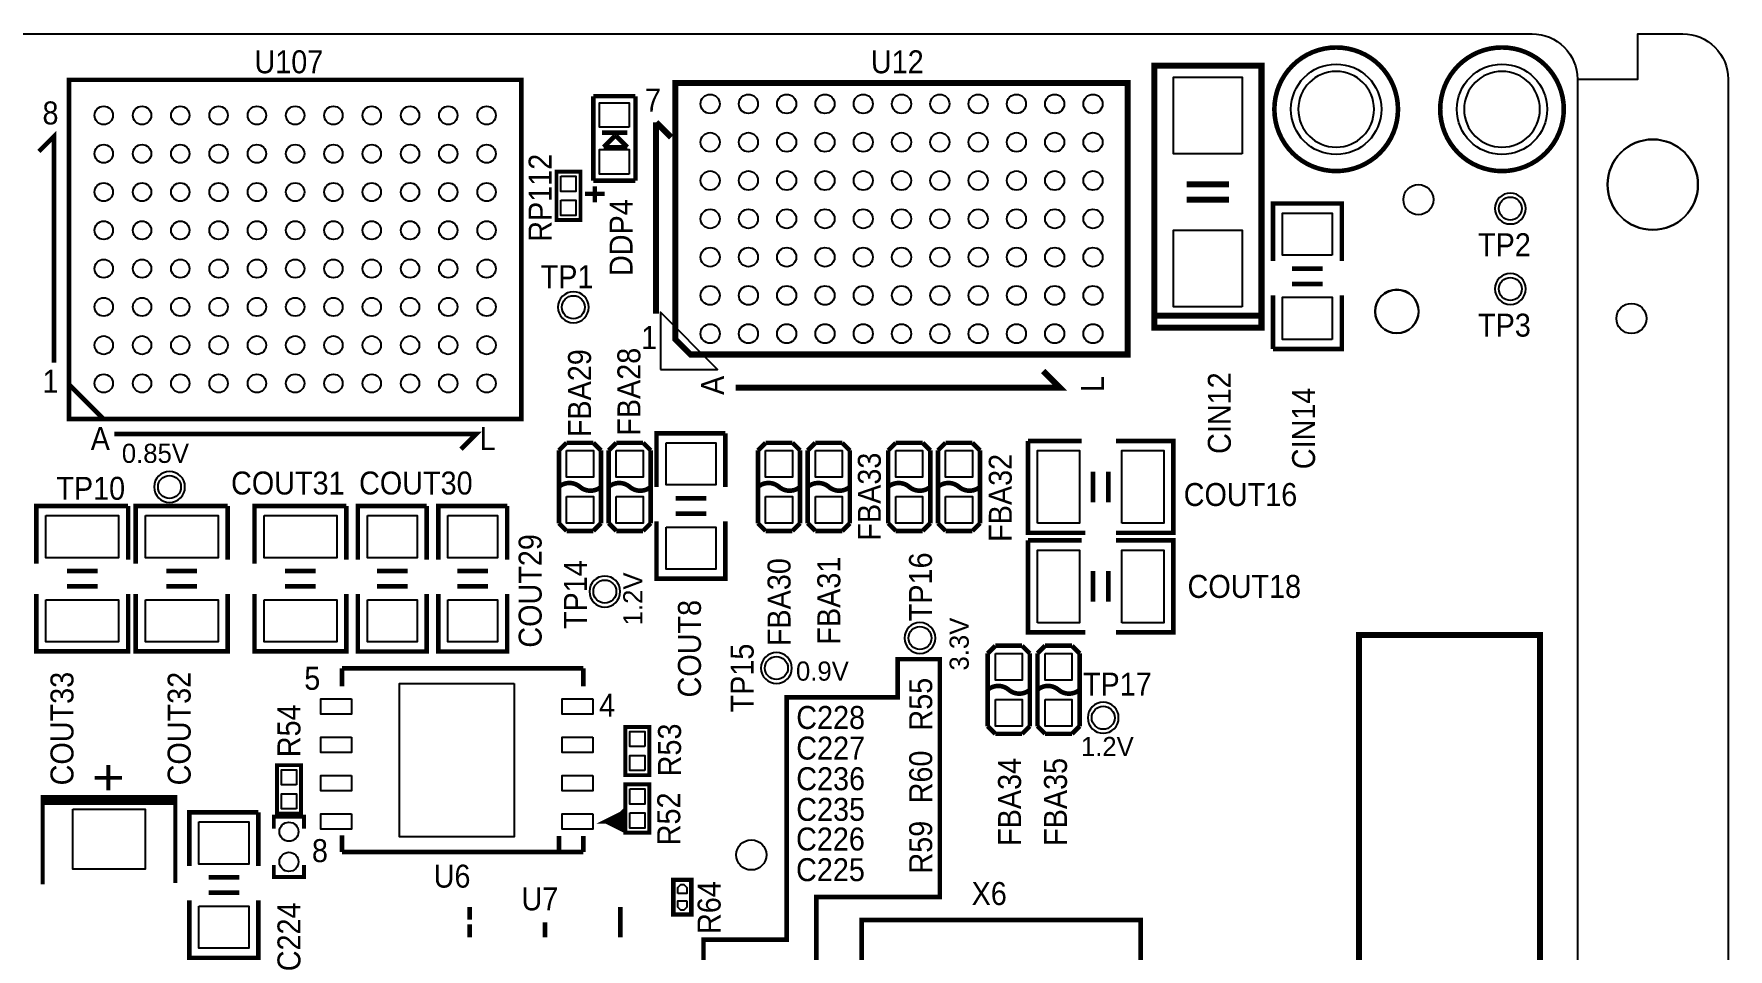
# Model space of a CAD drawing. Extents: x -5 to 120, y 0 to 85.
# Drawn here: x 63.8 to 120, y 54.6 to 85 of the extents above; entities that cross this region are included whole.
import ezdxf

# ---------------------------------------------------------------- set-up
doc = ezdxf.new("R2010")
doc.units = 0
for name, color, linetype in [('BG_DRILLHOLE', 85, 'CONTINUOUS'), ('BG_OUTLINE', 254, 'CONTINUOUS'), ('BG_SILKSCREEN_TOP', 7, 'CONTINUOUS'), ('PG_SILKSCREEN_TOP', 7, 'CONTINUOUS'), ('PIN_TOP', 96, 'CONTINUOUS'), ('RD_SILKSCREEN_TOP', 7, 'CONTINUOUS')]:
    doc.layers.add(name, color=color, linetype=linetype)

msp = doc.modelspace()

# ---------------------------------------------------------------- linework, layer by layer
at = {"layer": 'BG_DRILLHOLE'}
for points in [[(108.256832, 82.499454, 1), (105.742232, 82.499454, 1)], [(113.756694, 82.499454, 1), (111.242094, 82.499454, 1)], [(119.000016, 80.000094, 1), (116.000276, 80.000094, 1)], [(109.736382, 75.795124, 1), (108.288582, 75.795124, 1)]]:
    msp.add_lwpolyline(points, format="xyb", close=True, dxfattribs=at)
at = {"layer": 'BG_OUTLINE'}
for points in [[(0, 1.500124), (0, 83.49996, -0.414214), (1.500124, 85.000084), (113.4999, 85.000084, -0.414214), (115.000024, 83.49996), (115.000024, 1.500124, -0.414214), (113.4999, 0), (1.500124, 0, -0.414214), (0, 1.500124)], [(115.000024, 83.49996), (117.00002, 83.49996), (117.00002, 85.000084), (118.49989, 85.000084, -0.414214), (120.000014, 83.49996), (120.000014, 1.500124, -0.414214), (118.49989, 0), (117.00002, 0), (117.00002, 1.500124), (115.000024, 1.500124)]]:
    msp.add_lwpolyline(points, format="xyb", dxfattribs=at)
at = {"layer": 'BG_SILKSCREEN_TOP', "const_width": 0.1524}
msp.add_lwpolyline([(89.408, 62.992), (88.773, 62.992), (88.773, 54.95544), (86.01456, 54.95544), (86.01456, 49.05502), (87.37346, 49.05502), (87.37346, 50.23866), (88.58758, 50.23866), (88.58758, 54.13248), (89.75344, 54.13248), (89.75344, 56.37784), (93.853, 56.37784), (93.853, 64.262), (92.456, 64.262), (92.456, 62.992), (89.408, 62.992)], dxfattribs=at)
at = {"layer": 'PG_SILKSCREEN_TOP', "const_width": 0.1524}
for points in [[(109.049566, 82.499454, 1), (104.949498, 82.499454, 1), (109.049566, 82.499454)], [(114.549428, 82.499454, 1), (110.44936, 82.499454, 1), (114.549428, 82.499454)], [(81.2165, 69.977, -0.366409), (81.915254, 69.977)], [(81.915254, 69.977), (81.915, 69.977, 0.366409), (82.613754, 69.977)], [(82.8675, 69.977, -0.366409), (83.566254, 69.977)], [(83.566254, 69.977), (83.566, 69.977, 0.366409), (84.264754, 69.977)], [(87.8205, 69.977, -0.366409), (88.519254, 69.977)], [(88.519254, 69.977), (88.519, 69.977, 0.366409), (89.217754, 69.977)], [(89.4715, 69.977, -0.366409), (90.170254, 69.977)], [(90.170254, 69.977), (90.17, 69.977, 0.366409), (90.868754, 69.977)], [(92.1385, 69.977, -0.366409), (92.837254, 69.977)], [(92.837254, 69.977), (92.837, 69.977, 0.366409), (93.535754, 69.977)], [(93.7895, 69.977, -0.366409), (94.488254, 69.977)], [(94.488254, 69.977), (94.488, 69.977, 0.366409), (95.186754, 69.977)], [(95.4405, 63.246, -0.366409), (96.139254, 63.246)], [(96.139254, 63.246), (96.139, 63.246, 0.366409), (96.837754, 63.246)], [(97.0915, 63.246, -0.366409), (97.790254, 63.246)], [(97.790254, 63.246), (97.79, 63.246, 0.366409), (98.488754, 63.246)]]:
    msp.add_lwpolyline(points, format="xyb", dxfattribs=at)
at = {"layer": 'PG_SILKSCREEN_TOP'}
for points, const_width in [([(100.965, 75.438), (100.965, 83.947), (104.521, 83.947), (104.521, 75.25512), (100.965, 75.25512), (100.965, 75.438)], 0.2032), ([(64.968882, 72.225916), (79.969106, 72.225916), (79.969106, 83.476084), (64.968882, 83.476084), (64.968882, 72.225916)], 0.1524), ([(85.83295, 83.367118), (100.083112, 83.367118), (100.083112, 74.366882), (85.583014, 74.366882), (85.082888, 74.867008), (85.082888, 83.367118), (85.83295, 83.367118)], 0.199898), ([(82.357976, 82.933794), (82.357976, 80.133952)], 0.1524), ([(83.758024, 82.933794), (82.357976, 82.933794)], 0.1524), ([(83.758024, 80.133952), (83.758024, 82.933794)], 0.1524), ([(84.44103, 82.066892), (84.940902, 81.56702)], 0.199898), ([(84.44103, 75.716892), (84.44103, 82.066892)], 0.199898), ([(64.46901, 74.100944), (64.46901, 81.601056), (63.968884, 81.10093)], 0.1524), ([(82.6516, 81.723992), (83.4898, 81.723992)], 0.1524), ([(83.0834, 81.622392), (82.7024, 81.241392)], 0.1524), ([(83.1088, 81.622392), (83.0834, 81.622392)], 0.1524), ([(83.4898, 81.241392), (83.1088, 81.622392)], 0.1524), ([(82.7024, 81.241392), (83.4898, 81.241392)], 0.1524), ([(81.13522, 78.8289), (81.93278, 78.8289), (81.93278, 80.4291), (81.13522, 80.4291), (81.13522, 78.8289)], 0.127), ([(82.357976, 80.133952), (83.758024, 80.133952)], 0.1524), ([(82.4103, 79.41564), (82.4103, 79.94904)], 0.1524), ([(102.042976, 80.005936), (103.443024, 80.005936)], 0.199898), ([(82.0801, 79.69504), (82.7405, 79.69504)], 0.1524), ([(102.042976, 79.506064), (103.443024, 79.506064)], 0.199898), ([(104.902, 77.47), (104.902, 79.375), (107.188, 79.375), (107.188, 77.47)], 0.1524), ([(105.537, 77.216), (106.553, 77.216)], 0.1524), ([(105.537, 76.708), (106.553, 76.708)], 0.1524), ([(107.188, 76.327), (107.188, 74.549), (104.902, 74.549)], 0.1524), ([(104.902, 74.549), (104.902, 76.327)], 0.1524), ([(100.965, 75.65644), (104.521, 75.65644)], 0.2032), ([(87.082884, 73.267062), (97.832926, 73.267062), (97.283016, 73.816972)], 0.199898), ([(64.968882, 73.368916), (66.111882, 72.225916)], 0.1524), ([(66.469006, 71.726044), (78.468982, 71.726044), (77.96911, 71.225918)], 0.1524), ([(81.4705, 71.4375), (81.2165, 71.1835)], 0.1524), ([(82.3595, 71.4375), (81.4705, 71.4375)], 0.1524), ([(82.6135, 71.1835), (82.3595, 71.4375)], 0.1524), ([(83.1215, 71.4375), (82.8675, 71.1835)], 0.1524), ([(84.0105, 71.4375), (83.1215, 71.4375)], 0.1524), ([(84.2645, 71.1835), (84.0105, 71.4375)], 0.1524), ([(84.455, 69.977), (84.455, 71.755), (86.741, 71.755)], 0.1524), ([(86.741, 71.755), (86.741, 69.977)], 0.1524), ([(88.0745, 71.4375), (87.8205, 71.1835)], 0.1524), ([(88.9635, 71.4375), (88.0745, 71.4375)], 0.1524), ([(89.2175, 71.1835), (88.9635, 71.4375)], 0.1524), ([(89.7255, 71.4375), (89.4715, 71.1835)], 0.1524), ([(90.6145, 71.4375), (89.7255, 71.4375)], 0.1524), ([(90.8685, 71.1835), (90.6145, 71.4375)], 0.1524), ([(92.3925, 71.4375), (92.1385, 71.1835)], 0.1524), ([(93.2815, 71.4375), (92.3925, 71.4375)], 0.1524), ([(93.5355, 71.1835), (93.2815, 71.4375)], 0.1524), ([(94.0435, 71.4375), (93.7895, 71.1835)], 0.1524), ([(94.9325, 71.4375), (94.0435, 71.4375)], 0.1524), ([(95.1865, 71.1835), (94.9325, 71.4375)], 0.1524), ([(98.682048, 68.453), (96.777048, 68.453), (96.777048, 71.501)], 0.1524), ([(96.777048, 71.501), (98.552, 71.501)], 0.1524), ([(99.691952, 71.501), (101.596952, 71.501), (101.596952, 68.453), (99.691952, 68.453)], 0.1524), ([(81.2165, 71.1835), (81.2165, 68.7705)], 0.1524), ([(82.6135, 68.7705), (82.6135, 71.1835)], 0.1524), ([(82.8675, 71.1835), (82.8675, 68.7705)], 0.1524), ([(84.2645, 68.7705), (84.2645, 71.1835)], 0.1524), ([(87.8205, 71.1835), (87.8205, 68.7705)], 0.1524), ([(89.2175, 68.7705), (89.2175, 71.1835)], 0.1524), ([(89.4715, 71.1835), (89.4715, 68.7705)], 0.1524), ([(90.8685, 68.7705), (90.8685, 71.1835)], 0.1524), ([(92.1385, 71.1835), (92.1385, 68.7705)], 0.1524), ([(93.5355, 68.7705), (93.5355, 71.1835)], 0.1524), ([(93.7895, 71.1835), (93.7895, 68.7705)], 0.1524), ([(95.1865, 68.7705), (95.1865, 71.1835)], 0.1524), ([(98.933, 70.485), (98.933, 69.469)], 0.1524), ([(99.441, 70.485), (99.441, 69.469)], 0.1524), ([(63.881, 67.433952), (63.881, 69.338952), (66.929, 69.338952)], 0.1524), ([(66.929, 69.338952), (66.929, 67.564)], 0.1524), ([(67.183, 67.433952), (67.183, 69.338952), (70.231, 69.338952)], 0.1524), ([(70.231, 69.338952), (70.231, 67.564)], 0.1524), ([(71.12, 67.433952), (71.12, 69.338952), (74.168, 69.338952)], 0.1524), ([(74.168, 69.338952), (74.168, 67.564)], 0.1524), ([(74.549, 67.564), (74.549, 69.342), (76.835, 69.342)], 0.1524), ([(76.835, 69.342), (76.835, 67.564)], 0.1524), ([(77.216, 67.564), (77.216, 69.342), (79.502, 69.342)], 0.1524), ([(79.502, 69.342), (79.502, 67.564)], 0.1524), ([(86.106, 69.596), (85.09, 69.596)], 0.1524), ([(86.106, 69.088), (85.09, 69.088)], 0.1524), ([(81.2165, 68.7705), (81.4705, 68.5165)], 0.1524), ([(81.4705, 68.5165), (82.3595, 68.5165)], 0.1524), ([(82.3595, 68.5165), (82.6135, 68.7705)], 0.1524), ([(82.8675, 68.7705), (83.1215, 68.5165)], 0.1524), ([(83.1215, 68.5165), (84.0105, 68.5165)], 0.1524), ([(84.0105, 68.5165), (84.2645, 68.7705)], 0.1524), ([(86.741, 68.834), (86.741, 66.929), (84.455, 66.929), (84.455, 68.834)], 0.1524), ([(87.8205, 68.7705), (88.0745, 68.5165)], 0.1524), ([(88.0745, 68.5165), (88.9635, 68.5165)], 0.1524), ([(88.9635, 68.5165), (89.2175, 68.7705)], 0.1524), ([(89.4715, 68.7705), (89.7255, 68.5165)], 0.1524), ([(89.7255, 68.5165), (90.6145, 68.5165)], 0.1524), ([(90.6145, 68.5165), (90.8685, 68.7705)], 0.1524), ([(92.1385, 68.7705), (92.3925, 68.5165)], 0.1524), ([(92.3925, 68.5165), (93.2815, 68.5165)], 0.1524), ([(93.2815, 68.5165), (93.5355, 68.7705)], 0.1524), ([(93.7895, 68.7705), (94.0435, 68.5165)], 0.1524), ([(94.0435, 68.5165), (94.9325, 68.5165)], 0.1524), ([(94.9325, 68.5165), (95.1865, 68.7705)], 0.1524), ([(98.682048, 65.151), (96.777048, 65.151), (96.777048, 68.199)], 0.1524), ([(96.777048, 68.199), (98.552, 68.199)], 0.1524), ([(99.691952, 68.199), (101.596952, 68.199), (101.596952, 65.151), (99.691952, 65.151)], 0.1524), ([(65.913, 67.183), (64.897, 67.183)], 0.1524), ([(69.215, 67.183), (68.199, 67.183)], 0.1524), ([(73.152, 67.183), (72.136, 67.183)], 0.1524), ([(76.2, 67.183), (75.184, 67.183)], 0.1524), ([(78.867, 67.183), (77.851, 67.183)], 0.1524), ([(98.933, 67.183), (98.933, 66.167)], 0.1524), ([(99.441, 67.183), (99.441, 66.167)], 0.1524), ([(66.929, 66.424048), (66.929, 64.519048), (63.881, 64.519048), (63.881, 66.424048)], 0.1524), ([(65.913, 66.675), (64.897, 66.675)], 0.1524), ([(70.231, 66.424048), (70.231, 64.519048), (67.183, 64.519048), (67.183, 66.424048)], 0.1524), ([(69.215, 66.675), (68.199, 66.675)], 0.1524), ([(74.168, 66.424048), (74.168, 64.519048), (71.12, 64.519048), (71.12, 66.424048)], 0.1524), ([(73.152, 66.675), (72.136, 66.675)], 0.1524), ([(76.835, 66.421), (76.835, 64.516), (74.549, 64.516), (74.549, 66.421)], 0.1524), ([(76.2, 66.675), (75.184, 66.675)], 0.1524), ([(79.502, 66.421), (79.502, 64.516), (77.216, 64.516), (77.216, 66.421)], 0.1524), ([(78.867, 66.675), (77.851, 66.675)], 0.1524), ([(95.6945, 64.7065), (95.4405, 64.4525)], 0.1524), ([(96.5835, 64.7065), (95.6945, 64.7065)], 0.1524), ([(96.8375, 64.4525), (96.5835, 64.7065)], 0.1524), ([(97.3455, 64.7065), (97.0915, 64.4525)], 0.1524), ([(98.2345, 64.7065), (97.3455, 64.7065)], 0.1524), ([(98.4885, 64.4525), (98.2345, 64.7065)], 0.1524), ([(107.759246, 23.063962), (107.759246, 65.063878), (113.759234, 65.063878), (113.759234, 23.063962), (107.759246, 23.063962)], 0.2032), ([(95.4405, 64.4525), (95.4405, 62.0395)], 0.1524), ([(96.8375, 62.0395), (96.8375, 64.4525)], 0.1524), ([(97.0915, 64.4525), (97.0915, 62.0395)], 0.1524), ([(98.4885, 62.0395), (98.4885, 64.4525)], 0.1524), ([(74.022458, 63.95847), (74.022458, 63.36157)], 0.1524), ([(82.023458, 63.95847), (74.022458, 63.95847)], 0.1524), ([(82.023458, 63.36157), (82.023458, 63.95847)], 0.1524), ([(84.21878, 62.0141), (83.42122, 62.0141), (83.42122, 60.4139), (84.21878, 60.4139), (84.21878, 62.0141)], 0.127), ([(95.4405, 62.0395), (95.6945, 61.7855)], 0.1524), ([(95.6945, 61.7855), (96.5835, 61.7855)], 0.1524), ([(96.5835, 61.7855), (96.8375, 62.0395)], 0.1524), ([(97.0915, 62.0395), (97.3455, 61.7855)], 0.1524), ([(97.3455, 61.7855), (98.2345, 61.7855)], 0.1524), ([(98.2345, 61.7855), (98.4885, 62.0395)], 0.1524), ([(72.66178, 60.7441), (71.86422, 60.7441), (71.86422, 59.1439), (72.66178, 59.1439), (72.66178, 60.7441)], 0.127), ([(83.42122, 58.5089), (84.21878, 58.5089), (84.21878, 60.1091), (83.42122, 60.1091), (83.42122, 58.5089)], 0.127), ([(68.49364, 56.84266), (68.49364, 59.69254), (64.09436, 59.69254), (64.09436, 56.79186)], 0.127), ([(68.44284, 59.59348), (64.09436, 59.59348), (64.09436, 59.49188), (68.49364, 59.49188)], 0.127), ([(68.961, 57.404), (68.961, 59.182), (71.247, 59.182)], 0.1524), ([(71.247, 59.182), (71.247, 57.404)], 0.1524), ([(72.763126, 58.638948), (72.763126, 59.038998), (71.762874, 59.038998), (71.762874, 58.638948)], 0.127), ([(82.782918, 58.88355), (83.283298, 58.63463), (83.283298, 59.13247), (82.782918, 58.88355), (83.283298, 58.88355), (83.283298, 59.13247), (83.031838, 58.88355), (83.283298, 58.63463)], 0.1524), ([(74.022458, 57.86247), (74.022458, 58.42127)], 0.1524), ([(81.223358, 58.39587), (81.223358, 57.86247)], 0.1524), ([(82.023458, 58.39587), (82.023458, 57.86247)], 0.1524), ([(82.023458, 57.86247), (74.022458, 57.86247)], 0.1524), ([(72.763126, 57.439052), (72.763126, 57.039002), (71.762874, 57.039002), (71.762874, 57.439052)], 0.127), ([(70.612, 57.023), (69.596, 57.023)], 0.1524), ([(85.610954, 56.941974), (85.610954, 55.791862), (85.011006, 55.791862), (85.011006, 56.941974), (85.610954, 56.941974)], 0.150114), ([(71.247, 56.261), (71.247, 54.356), (68.961, 54.356), (68.961, 56.261)], 0.1524), ([(70.612, 56.515), (69.596, 56.515)], 0.1524), ([(78.25359, 55.62092), (78.25359, 56.037734)], 0.1524), ([(83.25358, 55.037736), (83.25358, 56.037734)], 0.1524), ([(91.259914, 52.512722), (91.259914, 55.612792), (100.510086, 55.612792), (100.510086, 52.4129)], 0.1524), ([(78.25359, 55.037736), (78.25359, 55.46852)], 0.1524), ([(80.753712, 55.037736), (80.753712, 55.537862)], 0.1524)]:
    msp.add_lwpolyline(points, dxfattribs=dict(at, const_width=const_width))
for points in [[(113.28908, 79.208376, 1), (112.26292, 79.208376, 1), (113.28908, 79.208376)], [(113.28908, 76.541376, 1), (112.26292, 76.541376, 1), (113.28908, 76.541376)], [(82.210148, 75.934316, 1), (81.183988, 75.934316, 1), (82.210148, 75.934316)], [(68.814442, 69.973952, 1), (67.788282, 69.973952, 1), (68.814442, 69.973952)], [(83.253834, 66.50482, 1), (82.227674, 66.50482, 1), (83.253834, 66.50482)], [(93.705426, 64.963548, 1), (92.679266, 64.963548, 1), (93.705426, 64.963548)], [(88.94699, 63.96736, 1), (87.92083, 63.96736, 1), (88.94699, 63.96736)], [(99.784662, 62.318392, 1), (98.758502, 62.318392, 1), (99.784662, 62.318392)]]:
    msp.add_lwpolyline(points, format="xyb", dxfattribs=at)
msp.add_lwpolyline([(84.583016, 73.86701), (86.482936, 73.86701), (84.583016, 75.76693)], close=True, dxfattribs=at)
at = {"layer": 'PIN_TOP'}
for points in [[(103.886, 81.026), (101.6, 81.026), (101.6, 83.566), (103.886, 83.566)], [(83.5533, 81.902554), (82.5627, 81.902554), (82.5627, 82.715354), (83.5533, 82.715354)], [(83.5533, 80.352392), (82.5627, 80.352392), (82.5627, 81.165192), (83.5533, 81.165192)], [(81.28381, 80.27797), (81.78419, 80.27797), (81.78419, 79.77759), (81.28381, 79.77759)], [(81.28381, 79.48041), (81.78419, 79.48041), (81.78419, 78.98003), (81.28381, 78.98003)], [(106.8705, 77.6605), (105.2195, 77.6605), (105.2195, 79.0575), (106.8705, 79.0575)], [(103.886, 75.946), (101.6, 75.946), (101.6, 78.486), (103.886, 78.486)], [(106.8705, 74.8665), (105.2195, 74.8665), (105.2195, 76.2635), (106.8705, 76.2635)], [(84.7725, 71.4375), (86.4235, 71.4375), (86.4235, 70.0405), (84.7725, 70.0405)], [(81.4705, 71.1835), (82.3595, 71.1835), (82.3595, 70.2945), (81.4705, 70.2945)], [(83.1215, 71.1835), (84.0105, 71.1835), (84.0105, 70.2945), (83.1215, 70.2945)], [(88.0745, 71.1835), (88.9635, 71.1835), (88.9635, 70.2945), (88.0745, 70.2945)], [(89.7255, 71.1835), (90.6145, 71.1835), (90.6145, 70.2945), (89.7255, 70.2945)], [(92.3925, 71.1835), (93.2815, 71.1835), (93.2815, 70.2945), (92.3925, 70.2945)], [(94.0435, 71.1835), (94.9325, 71.1835), (94.9325, 70.2945), (94.0435, 70.2945)], [(97.0915, 68.7705), (97.0915, 71.1835), (98.4885, 71.1835), (98.4885, 68.7705)], [(99.8855, 68.7705), (99.8855, 71.1835), (101.2825, 71.1835), (101.2825, 68.7705)], [(81.4705, 69.6595), (82.3595, 69.6595), (82.3595, 68.7705), (81.4705, 68.7705)], [(83.1215, 69.6595), (84.0105, 69.6595), (84.0105, 68.7705), (83.1215, 68.7705)], [(88.0745, 69.6595), (88.9635, 69.6595), (88.9635, 68.7705), (88.0745, 68.7705)], [(89.7255, 69.6595), (90.6145, 69.6595), (90.6145, 68.7705), (89.7255, 68.7705)], [(92.3925, 69.6595), (93.2815, 69.6595), (93.2815, 68.7705), (92.3925, 68.7705)], [(94.0435, 69.6595), (94.9325, 69.6595), (94.9325, 68.7705), (94.0435, 68.7705)], [(64.1985, 69.0245), (66.6115, 69.0245), (66.6115, 67.6275), (64.1985, 67.6275)], [(67.5005, 69.0245), (69.9135, 69.0245), (69.9135, 67.6275), (67.5005, 67.6275)], [(71.4375, 69.0245), (73.8505, 69.0245), (73.8505, 67.6275), (71.4375, 67.6275)], [(74.8665, 69.0245), (76.5175, 69.0245), (76.5175, 67.6275), (74.8665, 67.6275)], [(77.5335, 69.0245), (79.1845, 69.0245), (79.1845, 67.6275), (77.5335, 67.6275)], [(84.7725, 68.6435), (86.4235, 68.6435), (86.4235, 67.2465), (84.7725, 67.2465)], [(97.0915, 65.4685), (97.0915, 67.8815), (98.4885, 67.8815), (98.4885, 65.4685)], [(99.8855, 65.4685), (99.8855, 67.8815), (101.2825, 67.8815), (101.2825, 65.4685)], [(64.1985, 66.2305), (66.6115, 66.2305), (66.6115, 64.8335), (64.1985, 64.8335)], [(67.5005, 66.2305), (69.9135, 66.2305), (69.9135, 64.8335), (67.5005, 64.8335)], [(71.4375, 66.2305), (73.8505, 66.2305), (73.8505, 64.8335), (71.4375, 64.8335)], [(74.8665, 66.2305), (76.5175, 66.2305), (76.5175, 64.8335), (74.8665, 64.8335)], [(77.5335, 66.2305), (79.1845, 66.2305), (79.1845, 64.8335), (77.5335, 64.8335)], [(95.6945, 64.4525), (96.5835, 64.4525), (96.5835, 63.5635), (95.6945, 63.5635)], [(97.3455, 64.4525), (98.2345, 64.4525), (98.2345, 63.5635), (97.3455, 63.5635)], [(74.339958, 62.94247), (74.339958, 62.43447), (73.323958, 62.43447), (73.323958, 62.94247)], [(79.737458, 63.45047), (79.737458, 58.37047), (75.927458, 58.37047), (75.927458, 63.45047)], [(82.340958, 62.94247), (82.340958, 62.43447), (81.324958, 62.43447), (81.324958, 62.94247)], [(95.6945, 62.9285), (96.5835, 62.9285), (96.5835, 62.0395), (95.6945, 62.0395)], [(97.3455, 62.9285), (98.2345, 62.9285), (98.2345, 62.0395), (97.3455, 62.0395)], [(84.07019, 61.36259), (83.56981, 61.36259), (83.56981, 61.86297), (84.07019, 61.86297)], [(74.339958, 61.67247), (74.339958, 61.16447), (73.323958, 61.16447), (73.323958, 61.67247)], [(82.340958, 61.67247), (82.340958, 61.16447), (81.324958, 61.16447), (81.324958, 61.67247)], [(84.07019, 60.56503), (83.56981, 60.56503), (83.56981, 61.06541), (84.07019, 61.06541)], [(72.51319, 60.09259), (72.01281, 60.09259), (72.01281, 60.59297), (72.51319, 60.59297)], [(74.339958, 60.40247), (74.339958, 59.89447), (73.323958, 59.89447), (73.323958, 60.40247)], [(82.340958, 60.40247), (82.340958, 59.89447), (81.324958, 59.89447), (81.324958, 60.40247)], [(72.51319, 59.29503), (72.01281, 59.29503), (72.01281, 59.79541), (72.51319, 59.79541)], [(83.56981, 59.95797), (84.07019, 59.95797), (84.07019, 59.45759), (83.56981, 59.45759)], [(65.09385, 59.29249), (67.49415, 59.29249), (67.49415, 57.29351), (65.09385, 57.29351)], [(74.339958, 59.13247), (74.339958, 58.62447), (73.323958, 58.62447), (73.323958, 59.13247)], [(82.340958, 59.13247), (82.340958, 58.62447), (81.324958, 58.62447), (81.324958, 59.13247)], [(83.56981, 59.16041), (84.07019, 59.16041), (84.07019, 58.66003), (83.56981, 58.66003)], [(69.2785, 58.8645), (70.9295, 58.8645), (70.9295, 57.4675), (69.2785, 57.4675)], [(85.160866, 56.491886), (85.160866, 56.692038), (85.260942, 56.792114), (85.361018, 56.792114), (85.461094, 56.692038), (85.461094, 56.491886)], [(85.461094, 56.24195), (85.461094, 56.041798), (85.361018, 55.941722), (85.260942, 55.941722), (85.160866, 56.041798), (85.160866, 56.24195)], [(69.2785, 56.0705), (70.9295, 56.0705), (70.9295, 54.6735), (69.2785, 54.6735)]]:
    msp.add_lwpolyline(points, close=True, dxfattribs=at)
for centre, radius in [((106.999532, 82.499454), 1.4986), ((112.499394, 82.499454), 1.4986), ((86.233, 82.677), 0.3175), ((87.503, 82.677), 0.3175), ((88.773, 82.677), 0.3175), ((90.043, 82.677), 0.3175), ((91.313, 82.677), 0.3175), ((92.583, 82.677), 0.3175), ((93.853, 82.677), 0.3175), ((95.123, 82.677), 0.3175), ((96.393, 82.677), 0.3175), ((97.663, 82.677), 0.3175), ((98.933, 82.677), 0.3175), ((66.118994, 82.296), 0.3048), ((67.388994, 82.296), 0.3048), ((68.658994, 82.296), 0.3048), ((69.928994, 82.296), 0.3048), ((71.198994, 82.296), 0.3048), ((72.468994, 82.296), 0.3048), ((73.738994, 82.296), 0.3048), ((75.008994, 82.296), 0.3048), ((76.278994, 82.296), 0.3048), ((77.548994, 82.296), 0.3048), ((78.818994, 82.296), 0.3048), ((86.233, 81.407), 0.3175), ((87.503, 81.407), 0.3175), ((88.773, 81.407), 0.3175), ((90.043, 81.407), 0.3175), ((91.313, 81.407), 0.3175), ((92.583, 81.407), 0.3175), ((93.853, 81.407), 0.3175), ((95.123, 81.407), 0.3175), ((96.393, 81.407), 0.3175), ((97.663, 81.407), 0.3175), ((98.933, 81.407), 0.3175), ((117.500146, 80.000094), 1.499997), ((66.118994, 81.026), 0.3048), ((67.388994, 81.026), 0.3048), ((68.658994, 81.026), 0.3048), ((69.928994, 81.026), 0.3048), ((71.198994, 81.026), 0.3048), ((72.468994, 81.026), 0.3048), ((73.738994, 81.026), 0.3048), ((75.008994, 81.026), 0.3048), ((76.278994, 81.026), 0.3048), ((77.548994, 81.026), 0.3048), ((78.818994, 81.026), 0.3048), ((86.233, 80.137), 0.3175), ((87.503, 80.137), 0.3175), ((88.773, 80.137), 0.3175), ((90.043, 80.137), 0.3175), ((91.313, 80.137), 0.3175), ((92.583, 80.137), 0.3175), ((93.853, 80.137), 0.3175), ((95.123, 80.137), 0.3175), ((96.393, 80.137), 0.3175), ((97.663, 80.137), 0.3175), ((98.933, 80.137), 0.3175), ((66.118994, 79.756), 0.3048), ((67.388994, 79.756), 0.3048), ((68.658994, 79.756), 0.3048), ((69.928994, 79.756), 0.3048), ((71.198994, 79.756), 0.3048), ((72.468994, 79.756), 0.3048), ((73.738994, 79.756), 0.3048), ((75.008994, 79.756), 0.3048), ((76.278994, 79.756), 0.3048), ((77.548994, 79.756), 0.3048), ((78.818994, 79.756), 0.3048), ((109.728, 79.502), 0.499999), ((112.776, 79.208376), 0.381), ((66.118994, 78.486), 0.3048), ((67.388994, 78.486), 0.3048), ((68.658994, 78.486), 0.3048), ((69.928994, 78.486), 0.3048), ((71.198994, 78.486), 0.3048), ((72.468994, 78.486), 0.3048), ((73.738994, 78.486), 0.3048), ((75.008994, 78.486), 0.3048), ((76.278994, 78.486), 0.3048), ((77.548994, 78.486), 0.3048), ((78.818994, 78.486), 0.3048), ((86.233, 78.867), 0.3175), ((87.503, 78.867), 0.3175), ((88.773, 78.867), 0.3175), ((90.043, 78.867), 0.3175), ((91.313, 78.867), 0.3175), ((92.583, 78.867), 0.3175), ((93.853, 78.867), 0.3175), ((95.123, 78.867), 0.3175), ((96.393, 78.867), 0.3175), ((97.663, 78.867), 0.3175), ((98.933, 78.867), 0.3175), ((86.233, 77.597), 0.3175), ((87.503, 77.597), 0.3175), ((88.773, 77.597), 0.3175), ((90.043, 77.597), 0.3175), ((91.313, 77.597), 0.3175), ((92.583, 77.597), 0.3175), ((93.853, 77.597), 0.3175), ((95.123, 77.597), 0.3175), ((96.393, 77.597), 0.3175), ((97.663, 77.597), 0.3175), ((98.933, 77.597), 0.3175), ((66.118994, 77.216), 0.3048), ((67.388994, 77.216), 0.3048), ((68.658994, 77.216), 0.3048), ((69.928994, 77.216), 0.3048), ((71.198994, 77.216), 0.3048), ((72.468994, 77.216), 0.3048), ((73.738994, 77.216), 0.3048), ((75.008994, 77.216), 0.3048), ((76.278994, 77.216), 0.3048), ((77.548994, 77.216), 0.3048), ((78.818994, 77.216), 0.3048), ((86.233, 76.327), 0.3175), ((87.503, 76.327), 0.3175), ((88.773, 76.327), 0.3175), ((90.043, 76.327), 0.3175), ((91.313, 76.327), 0.3175), ((92.583, 76.327), 0.3175), ((93.853, 76.327), 0.3175), ((95.123, 76.327), 0.3175), ((96.393, 76.327), 0.3175), ((97.663, 76.327), 0.3175), ((98.933, 76.327), 0.3175), ((109.012482, 75.795124), 0.719963), ((112.776, 76.541376), 0.381), ((66.118994, 75.946), 0.3048), ((67.388994, 75.946), 0.3048), ((68.658994, 75.946), 0.3048), ((69.928994, 75.946), 0.3048), ((71.198994, 75.946), 0.3048), ((72.468994, 75.946), 0.3048), ((73.738994, 75.946), 0.3048), ((75.008994, 75.946), 0.3048), ((76.278994, 75.946), 0.3048), ((77.548994, 75.946), 0.3048), ((78.818994, 75.946), 0.3048), ((81.697068, 75.934316), 0.381), ((116.793264, 75.561444), 0.499999), ((86.233, 75.057), 0.3175), ((87.503, 75.057), 0.3175), ((88.773, 75.057), 0.3175), ((90.043, 75.057), 0.3175), ((91.313, 75.057), 0.3175), ((92.583, 75.057), 0.3175), ((93.853, 75.057), 0.3175), ((95.123, 75.057), 0.3175), ((96.393, 75.057), 0.3175), ((97.663, 75.057), 0.3175), ((98.933, 75.057), 0.3175), ((66.118994, 74.676), 0.3048), ((67.388994, 74.676), 0.3048), ((68.658994, 74.676), 0.3048), ((69.928994, 74.676), 0.3048), ((71.198994, 74.676), 0.3048), ((72.468994, 74.676), 0.3048), ((73.738994, 74.676), 0.3048), ((75.008994, 74.676), 0.3048), ((76.278994, 74.676), 0.3048), ((77.548994, 74.676), 0.3048), ((78.818994, 74.676), 0.3048), ((66.118994, 73.406), 0.3048), ((67.388994, 73.406), 0.3048), ((68.658994, 73.406), 0.3048), ((69.928994, 73.406), 0.3048), ((71.198994, 73.406), 0.3048), ((72.468994, 73.406), 0.3048), ((73.738994, 73.406), 0.3048), ((75.008994, 73.406), 0.3048), ((76.278994, 73.406), 0.3048), ((77.548994, 73.406), 0.3048), ((78.818994, 73.406), 0.3048), ((68.301362, 69.973952), 0.381), ((82.740754, 66.50482), 0.381), ((93.192346, 64.963548), 0.381), ((88.43391, 63.96736), 0.381), ((99.271582, 62.318392), 0.381), ((72.263, 58.539126), 0.3175), ((87.59952, 57.76976), 0.499999), ((72.263, 57.538874), 0.3175)]:
    msp.add_circle(centre, radius, dxfattribs=at)

# ---------------------------------------------------------------- texts
at = {"layer": 'BG_SILKSCREEN_TOP', "width": 1.004}
for s, p in [('0.85V', (66.719704, 70.771512)), ('0.9V', (89.081356, 63.549276)), ('1.2V', (98.531172, 61.047884))]:
    msp.add_text(s, height=0.635, dxfattribs=at).set_placement(p)
for s, p in [('1.2V', (83.986116, 65.384172)), ('3.3V', (94.811088, 63.885064))]:
    msp.add_text(s, height=0.635, rotation=90, dxfattribs=at).set_placement(p)
at = {"layer": 'PG_SILKSCREEN_TOP', "width": 0.936667}
for s, p in [('7', (84.074, 82.423)), ('8', (64.08801, 81.997042)), ('1', (83.947, 74.549)), ('1', (64.08801, 73.096882)), ('A', (65.687956, 71.196962)), ('L', (78.588108, 71.196962)), ('5', (72.771, 63.246)), ('4', (82.55, 62.357)), ('8', (73.025, 57.531))]:
    msp.add_text(s, height=0.762, dxfattribs=at).set_placement(p)
at = {"layer": 'PG_SILKSCREEN_TOP'}
for s, height, rotation, width, p in [('A', 0.762, 90, 0.936667, (86.695534, 73.025)), ('L', 0.762, 90, 0.936667, (99.295458, 73.124822)), ('+', 1.27, 270, 1.02, (65.659, 60.833))]:
    msp.add_text(s, height=height, rotation=rotation, dxfattribs=dict(at, width=width)).set_placement(p)
at = {"layer": 'RD_SILKSCREEN_TOP', "width": 0.936667}
for s, p in [('U107', (71.12, 83.693)), ('U12', (91.567, 83.693)), ('TP2', (111.705136, 77.625956)), ('TP1', (80.612996, 76.565252)), ('TP3', (111.705136, 74.958956)), ('TP10', (64.547242, 69.547232)), ('COUT31', (70.34276, 69.723)), ('COUT30', (74.58964, 69.723)), ('COUT16', (101.9429, 69.342)), ('COUT18', (102.0699, 66.294)), ('TP17', (98.599498, 63.05296)), ('C228', (89.0905, 61.947806)), ('C227', (89.0905, 60.931806)), ('C236', (89.0905, 59.915806)), ('C235', (89.0905, 58.899806)), ('C226', (89.08415, 57.91581)), ('U6', (77.0636, 56.68518)), ('C225', (89.08415, 56.89981)), ('X6', (94.9071, 56.1086)), ('U7', (79.97698, 55.9308))]:
    msp.add_text(s, height=0.762, dxfattribs=at).set_placement(p)
for s, p in [('RP112', (80.9752, 78.105)), ('DDP4', (83.65998, 76.96962)), ('FBA29', (82.282284, 71.624444)), ('FBA28', (83.919822, 71.671688)), ('CIN12', (103.505, 71.0692)), ('CIN14', (106.299, 70.5612)), ('FBA33', (91.895168, 68.193412)), ('FBA32', (96.23933, 68.152264)), ('COUT29', (80.645, 64.643)), ('TP14', (82.145124, 65.259966)), ('FBA30', (88.9, 64.6938)), ('FBA31', (90.551, 64.7446)), ('TP16', (93.592396, 65.520062)), ('COUT8', (85.9282, 62.992)), ('TP15', (87.676736, 62.49543)), ('COUT33', (65.11544, 60.07608)), ('COUT32', (69.00164, 60.07608)), ('R55', (93.599, 61.892688)), ('R54', (72.644, 61.0108)), ('R53', (85.2678, 60.3758)), ('R60', (93.599, 59.479688)), ('FBA34', (96.5454, 58.068972)), ('FBA35', (98.0694, 58.068972)), ('R52', (85.2424, 58.0898)), ('R59', (93.599, 57.151524)), ('R64', (86.58098, 55.147718)), ('C224', (72.644, 53.9115))]:
    msp.add_text(s, height=0.762, rotation=90, dxfattribs=at).set_placement(p)

doc.saveas('drawing.dxf')
